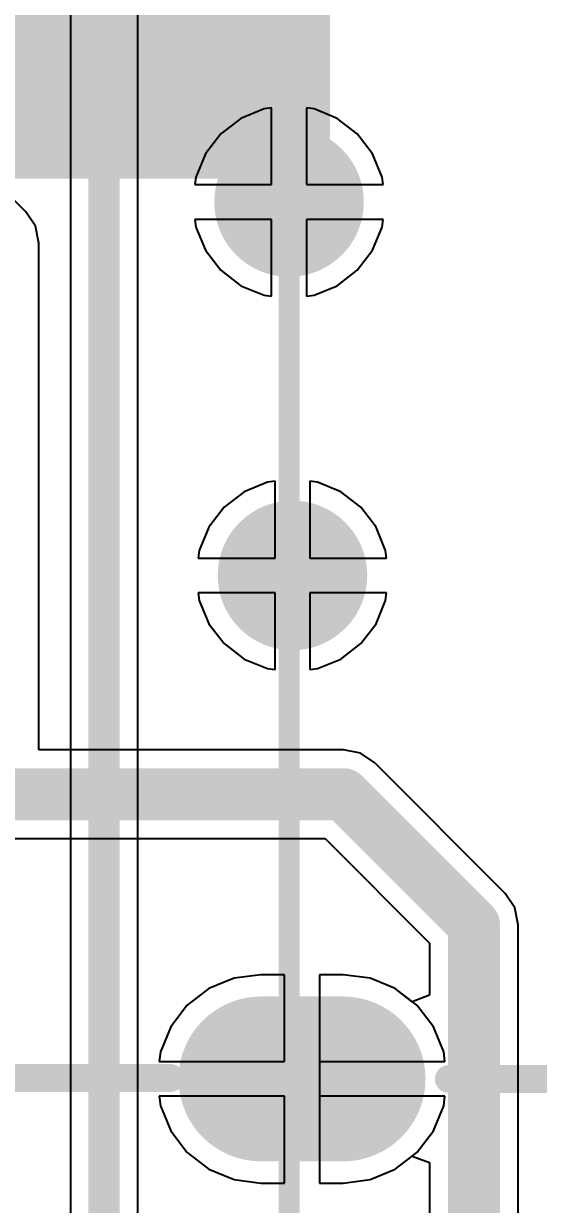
# Model space of a CAD drawing. Header units: millimetres. Extents: x -0.78 to 0.93, y -0.37 to 1.4.
# Drawn here: x 0.5782 to 0.7262, y 0.3822 to 0.7216 of the extents above; entities that cross this region are included whole.
import ezdxf

# ---------------------------------------------------------------- set-up
doc = ezdxf.new("R2010")
doc.units = ezdxf.units.MM
doc.header["$MEASUREMENT"] = 0
for name, color, linetype in [('BottomLayer', 5, 'Continuous'), ('BottomOverlay', 54, 'Continuous'), ('BottomSolder', 6, 'Continuous'), ('PadHoleLayer', 156, 'Continuous'), ('TopLayer', 1, 'Continuous'), ('TopOverlay', 2, 'Continuous'), ('TopSolder', 216, 'Continuous'), ('ViaHoleLayer', 16, 'Continuous')]:
    doc.layers.add(name, color=color, linetype=linetype)

# ---------------------------------------------------------------- blocks, each defined once
blk = doc.blocks.new('T____C_B_30')
at = {"layer": 'BottomLayer'}
h = blk.add_hatch(color=5, dxfattribs=at)
edge = h.paths.add_edge_path()
edge.add_arc((0.1061, -0.17028), 0.01969, 270, 450)
edge.add_line((0.1061, -0.15059), (0.08248, -0.15059))
edge.add_arc((0.08248, -0.17028), 0.01969, 90, 270)
edge.add_line((0.08248, -0.18996), (0.1061, -0.18996))
at = {"layer": 'BottomSolder'}
h = blk.add_hatch(color=6, dxfattribs=at)
edge = h.paths.add_edge_path()
edge.add_arc((0.1061, -0.17028), 0.02369, 270, 450)
edge.add_line((0.1061, -0.14659), (0.08248, -0.14659))
edge.add_arc((0.08248, -0.17028), 0.02369, 90, 270)
edge.add_line((0.08248, -0.19396), (0.1061, -0.19396))
at = {"layer": 'PadHoleLayer'}
h = blk.add_hatch(color=156, dxfattribs=at)
edge = h.paths.add_edge_path()
edge.add_arc((0.1061, -0.17028), 0.01181, 270, 450)
edge.add_line((0.1061, -0.15846), (0.08248, -0.15846))
edge.add_arc((0.08248, -0.17028), 0.01181, 90, 270)
edge.add_line((0.08248, -0.18209), (0.1061, -0.18209))
at = {"layer": 'TopLayer'}
h = blk.add_hatch(color=1, dxfattribs=at)
edge = h.paths.add_edge_path()
edge.add_arc((0.1061, -0.17028), 0.01969, 270, 450)
edge.add_line((0.1061, -0.15059), (0.08248, -0.15059))
edge.add_arc((0.08248, -0.17028), 0.01969, 90, 270)
edge.add_line((0.08248, -0.18996), (0.1061, -0.18996))
at = {"layer": 'TopSolder'}
h = blk.add_hatch(color=216, dxfattribs=at)
edge = h.paths.add_edge_path()
edge.add_arc((0.1061, -0.17028), 0.02369, 270, 450)
edge.add_line((0.1061, -0.14659), (0.08248, -0.14659))
edge.add_arc((0.08248, -0.17028), 0.02369, 90, 270)
edge.add_line((0.08248, -0.19396), (0.1061, -0.19396))
at = {"layer": 'BottomOverlay', "const_width": 0.008}
for points in [[(-0.01352, -0.17), (0.05648, -0.17)], [(0.13648, -0.17028), (0.19665, -0.17028)]]:
    blk.add_lwpolyline(points, dxfattribs=at)
at = {"layer": 'BottomOverlay', "const_width": 0.004}
for points in [[(0.05448, -0.17, 1), (0.05848, -0.17, 1)], [(0.13448, -0.17028, 1), (0.13848, -0.17028, 1)]]:
    blk.add_lwpolyline(points, format="xyb", close=True, dxfattribs=at)
blk = doc.blocks.new('1_69_OLED_38')
at = {"layer": 'TopOverlay', "const_width": 0.006}
blk.add_lwpolyline([(0.65456, -0.25502), (0.65456, 0.80262)], dxfattribs=at)

msp = doc.modelspace()

# ---------------------------------------------------------------- hatches: boundary and pattern name
at = {"layer": 'BottomLayer'}
h = msp.add_hatch(color=5, dxfattribs=at)
edge = h.paths.add_edge_path()
edge.add_arc((0.65453, 0.67028), 0.0175, 0, 360)
h = msp.add_hatch(color=5, dxfattribs=at)
edge = h.paths.add_edge_path()
edge.add_arc((0.65551, 0.56299), 0.0175, 0, 360)
at = {"layer": 'BottomSolder'}
h = msp.add_hatch(color=6, dxfattribs=at)
edge = h.paths.add_edge_path()
edge.add_arc((0.65453, 0.67028), 0.0215, 0, 360)
h = msp.add_hatch(color=6, dxfattribs=at)
edge = h.paths.add_edge_path()
edge.add_arc((0.65551, 0.56299), 0.0215, 0, 360)
at = {"layer": 'TopLayer'}
h = msp.add_hatch(color=1, dxfattribs=at)
edge = h.paths.add_edge_path()
edge.add_arc((0.65453, 0.67028), 0.0175, 0, 360)
h = msp.add_hatch(color=1, dxfattribs=at)
edge = h.paths.add_edge_path()
edge.add_arc((0.65551, 0.56299), 0.0175, 0, 360)
at = {"layer": 'TopSolder'}
h = msp.add_hatch(color=216, dxfattribs=at)
edge = h.paths.add_edge_path()
edge.add_arc((0.65453, 0.67028), 0.0215, 0, 360)
h = msp.add_hatch(color=216, dxfattribs=at)
edge = h.paths.add_edge_path()
edge.add_arc((0.65551, 0.56299), 0.0215, 0, 360)
at = {"layer": 'ViaHoleLayer'}
h = msp.add_hatch(color=16, dxfattribs=at)
edge = h.paths.add_edge_path()
edge.add_arc((0.65453, 0.67028), 0.01, 0, 360)
h = msp.add_hatch(color=16, dxfattribs=at)
edge = h.paths.add_edge_path()
edge.add_arc((0.65551, 0.56299), 0.01, 0, 360)

# ---------------------------------------------------------------- linework, layer by layer
at = {"layer": 'BottomLayer'}
for p, q in [((0.64735, 0.69707), (0.64066, 0.6943)), ((0.64953, 0.69735), (0.64735, 0.69707)), ((0.64953, 0.67528), (0.64953, 0.69735)), ((0.66171, 0.69707), (0.65953, 0.69735)), ((0.65953, 0.69735), (0.65953, 0.67528)), ((0.6684, 0.6943), (0.66171, 0.69707)), ((0.64066, 0.6943), (0.63491, 0.68989)), ((0.67414, 0.68989), (0.6684, 0.6943)), ((0.63491, 0.68989), (0.63051, 0.68414)), ((0.67855, 0.68414), (0.67414, 0.68989)), ((0.57889, 0.66748), (0.56029, 0.68608)), ((0.63051, 0.68414), (0.62774, 0.67745)), ((0.68132, 0.67745), (0.67855, 0.68414)), ((0.62774, 0.67745), (0.62745, 0.67528)), ((0.62745, 0.67528), (0.64953, 0.67528)), ((0.65953, 0.67528), (0.68161, 0.67528)), ((0.68161, 0.67528), (0.68132, 0.67745)), ((0.58166, 0.66334), (0.57889, 0.66748)), ((0.64953, 0.66528), (0.62745, 0.66528)), ((0.62745, 0.66528), (0.62774, 0.6631)), ((0.64953, 0.6432), (0.64953, 0.66528)), ((0.68161, 0.66528), (0.65953, 0.66528)), ((0.65953, 0.66528), (0.65953, 0.6432)), ((0.68132, 0.6631), (0.68161, 0.66528)), ((0.58263, 0.65846), (0.58166, 0.66334)), ((0.62774, 0.6631), (0.63051, 0.65641)), ((0.67855, 0.65641), (0.68132, 0.6631)), ((0.58263, 0.51284), (0.58263, 0.65846)), ((0.63051, 0.65641), (0.63491, 0.65066)), ((0.67414, 0.65066), (0.67855, 0.65641)), ((0.63491, 0.65066), (0.64066, 0.64625)), ((0.6684, 0.64625), (0.67414, 0.65066)), ((0.64066, 0.64625), (0.64735, 0.64348)), ((0.66171, 0.64348), (0.6684, 0.64625)), ((0.64735, 0.64348), (0.64953, 0.6432)), ((0.65953, 0.6432), (0.66171, 0.64348)), ((0.64164, 0.58701), (0.6359, 0.58261)), ((0.64833, 0.58978), (0.64164, 0.58701)), ((0.65051, 0.59007), (0.64833, 0.58978)), ((0.65051, 0.56799), (0.65051, 0.59007)), ((0.66269, 0.58978), (0.66051, 0.59007)), ((0.66051, 0.59007), (0.66051, 0.56799)), ((0.66938, 0.58701), (0.66269, 0.58978)), ((0.67512, 0.58261), (0.66938, 0.58701)), ((0.6359, 0.58261), (0.63149, 0.57686)), ((0.67953, 0.57686), (0.67512, 0.58261)), ((0.63149, 0.57686), (0.62872, 0.57017)), ((0.6823, 0.57017), (0.67953, 0.57686)), ((0.62872, 0.57017), (0.62843, 0.56799)), ((0.68259, 0.56799), (0.6823, 0.57017)), ((0.62843, 0.56799), (0.65051, 0.56799)), ((0.66051, 0.56799), (0.68259, 0.56799)), ((0.65051, 0.55799), (0.62843, 0.55799)), ((0.62843, 0.55799), (0.62872, 0.55581)), ((0.65051, 0.53591), (0.65051, 0.55799)), ((0.68259, 0.55799), (0.66051, 0.55799)), ((0.66051, 0.55799), (0.66051, 0.53591)), ((0.6823, 0.55581), (0.68259, 0.55799)), ((0.62872, 0.55581), (0.63149, 0.54912)), ((0.67953, 0.54912), (0.6823, 0.55581)), ((0.63149, 0.54912), (0.6359, 0.54338)), ((0.67512, 0.54338), (0.67953, 0.54912)), ((0.6359, 0.54338), (0.64164, 0.53897)), ((0.66938, 0.53897), (0.67512, 0.54338)), ((0.64164, 0.53897), (0.64833, 0.5362)), ((0.64833, 0.5362), (0.65051, 0.53591)), ((0.66051, 0.53591), (0.66269, 0.5362)), ((0.66269, 0.5362), (0.66938, 0.53897)), ((0.67018, 0.51284), (0.58263, 0.51284)), ((0.67505, 0.51187), (0.67018, 0.51284)), ((0.67919, 0.50911), (0.67505, 0.51187)), ((0.71669, 0.47161), (0.67919, 0.50911)), ((0.53879, 0.48735), (0.6649, 0.48735)), ((0.6649, 0.48735), (0.69493, 0.45732)), ((0.71945, 0.46748), (0.71669, 0.47161)), ((0.72042, 0.4626), (0.71945, 0.46748)), ((0.72042, 0.21527), (0.72042, 0.4626)), ((0.69493, 0.45732), (0.69493, 0.44234)), ((0.64646, 0.44825), (0.63871, 0.44723)), ((0.65327, 0.44825), (0.64646, 0.44825)), ((0.65327, 0.42331), (0.65327, 0.44825)), ((0.67008, 0.44825), (0.66327, 0.44825)), ((0.66327, 0.44825), (0.66327, 0.41831)), ((0.67783, 0.44723), (0.67008, 0.44825)), ((0.63871, 0.44723), (0.63149, 0.44424)), ((0.68505, 0.44424), (0.67783, 0.44723)), ((0.63149, 0.44424), (0.62529, 0.43948)), ((0.68993, 0.44049), (0.68505, 0.44424)), ((0.69493, 0.44234), (0.68993, 0.44049)), ((0.62529, 0.43948), (0.62053, 0.43328)), ((0.62053, 0.43328), (0.61754, 0.42606)), ((0.61754, 0.42606), (0.61717, 0.42331)), ((0.61717, 0.42331), (0.65327, 0.42331)), ((0.66327, 0.41831), (0.66327, 0.38837)), ((0.65327, 0.41331), (0.61717, 0.41331)), ((0.61717, 0.41331), (0.61754, 0.41056)), ((0.65327, 0.38837), (0.65327, 0.41331)), ((0.61754, 0.41056), (0.62053, 0.40334)), ((0.62053, 0.40334), (0.62529, 0.39714)), ((0.62529, 0.39714), (0.63149, 0.39238)), ((0.68505, 0.39238), (0.68993, 0.39612)), ((0.68993, 0.39612), (0.69493, 0.39427)), ((0.69493, 0.39427), (0.69493, 0.22055)), ((0.63149, 0.39238), (0.63871, 0.38939)), ((0.67783, 0.38939), (0.68505, 0.39238)), ((0.63871, 0.38939), (0.64646, 0.38837)), ((0.64646, 0.38837), (0.65327, 0.38837)), ((0.66327, 0.38837), (0.67008, 0.38837)), ((0.67008, 0.38837), (0.67783, 0.38939))]:
    msp.add_line(p, q, dxfattribs=at)
at = {"layer": 'BottomLayer', "const_width": 0.015}
for points in [[(0.5689, 0.5001), (0.67018, 0.5001)], [(0.67018, 0.5001), (0.70768, 0.4626)], [(0.70768, 0.21527), (0.70768, 0.4626)]]:
    msp.add_lwpolyline(points, dxfattribs=at)
at = {"layer": 'BottomLayer', "const_width": 0.0075}
for points in [[(0.66643, 0.5001, 1), (0.67393, 0.5001, 1)], [(0.66643, 0.5001, 1), (0.67393, 0.5001, 1)], [(0.70393, 0.4626, 1), (0.71143, 0.4626, 1)], [(0.70393, 0.4626, 1), (0.71143, 0.4626, 1)]]:
    msp.add_lwpolyline(points, format="xyb", close=True, dxfattribs=at)
at = {"layer": 'TopLayer'}
for p, q in [((0.61106, 0.3718), (0.61106, 0.76673)), ((0.59169, 0.76272), (0.59169, 0.3718)), ((0.64735, 0.69707), (0.64066, 0.6943)), ((0.64953, 0.69735), (0.64735, 0.69707)), ((0.64953, 0.67528), (0.64953, 0.69735)), ((0.66171, 0.69707), (0.65953, 0.69735)), ((0.65953, 0.69735), (0.65953, 0.67528)), ((0.6684, 0.6943), (0.66171, 0.69707)), ((0.64066, 0.6943), (0.63491, 0.68989)), ((0.67414, 0.68989), (0.6684, 0.6943)), ((0.63491, 0.68989), (0.63051, 0.68414)), ((0.67855, 0.68414), (0.67414, 0.68989)), ((0.63051, 0.68414), (0.62774, 0.67745)), ((0.68132, 0.67745), (0.67855, 0.68414)), ((0.62774, 0.67745), (0.62745, 0.67528)), ((0.62745, 0.67528), (0.64953, 0.67528)), ((0.65953, 0.67528), (0.68161, 0.67528)), ((0.68161, 0.67528), (0.68132, 0.67745)), ((0.64953, 0.66528), (0.62745, 0.66528)), ((0.62745, 0.66528), (0.62774, 0.6631)), ((0.64953, 0.6432), (0.64953, 0.66528)), ((0.68161, 0.66528), (0.65953, 0.66528)), ((0.65953, 0.66528), (0.65953, 0.6432)), ((0.68132, 0.6631), (0.68161, 0.66528)), ((0.62774, 0.6631), (0.63051, 0.65641)), ((0.67855, 0.65641), (0.68132, 0.6631)), ((0.63051, 0.65641), (0.63491, 0.65066)), ((0.67414, 0.65066), (0.67855, 0.65641)), ((0.63491, 0.65066), (0.64066, 0.64625)), ((0.6684, 0.64625), (0.67414, 0.65066)), ((0.64066, 0.64625), (0.64735, 0.64348)), ((0.66171, 0.64348), (0.6684, 0.64625)), ((0.64735, 0.64348), (0.64953, 0.6432)), ((0.65953, 0.6432), (0.66171, 0.64348)), ((0.64164, 0.58701), (0.6359, 0.58261)), ((0.64833, 0.58978), (0.64164, 0.58701)), ((0.65051, 0.59007), (0.64833, 0.58978)), ((0.65051, 0.56799), (0.65051, 0.59007)), ((0.66269, 0.58978), (0.66051, 0.59007)), ((0.66051, 0.59007), (0.66051, 0.56799)), ((0.66938, 0.58701), (0.66269, 0.58978)), ((0.67512, 0.58261), (0.66938, 0.58701)), ((0.6359, 0.58261), (0.63149, 0.57686)), ((0.67953, 0.57686), (0.67512, 0.58261)), ((0.63149, 0.57686), (0.62872, 0.57017)), ((0.6823, 0.57017), (0.67953, 0.57686)), ((0.62872, 0.57017), (0.62843, 0.56799)), ((0.68259, 0.56799), (0.6823, 0.57017)), ((0.62843, 0.56799), (0.65051, 0.56799)), ((0.66051, 0.56799), (0.68259, 0.56799)), ((0.65051, 0.55799), (0.62843, 0.55799)), ((0.62843, 0.55799), (0.62872, 0.55581)), ((0.65051, 0.53591), (0.65051, 0.55799)), ((0.68259, 0.55799), (0.66051, 0.55799)), ((0.66051, 0.55799), (0.66051, 0.53591)), ((0.6823, 0.55581), (0.68259, 0.55799)), ((0.62872, 0.55581), (0.63149, 0.54912)), ((0.67953, 0.54912), (0.6823, 0.55581)), ((0.63149, 0.54912), (0.6359, 0.54338)), ((0.67512, 0.54338), (0.67953, 0.54912)), ((0.6359, 0.54338), (0.64164, 0.53897)), ((0.66938, 0.53897), (0.67512, 0.54338)), ((0.64164, 0.53897), (0.64833, 0.5362)), ((0.64833, 0.5362), (0.65051, 0.53591)), ((0.66051, 0.53591), (0.66269, 0.5362)), ((0.66269, 0.5362), (0.66938, 0.53897)), ((0.64646, 0.44825), (0.63871, 0.44723)), ((0.65327, 0.44825), (0.64646, 0.44825)), ((0.65327, 0.42331), (0.65327, 0.44825)), ((0.67008, 0.44825), (0.66327, 0.44825)), ((0.66327, 0.44825), (0.66327, 0.42331)), ((0.67783, 0.44723), (0.67008, 0.44825)), ((0.63871, 0.44723), (0.63149, 0.44424)), ((0.68505, 0.44424), (0.67783, 0.44723)), ((0.63149, 0.44424), (0.62529, 0.43948)), ((0.69125, 0.43948), (0.68505, 0.44424)), ((0.62529, 0.43948), (0.62053, 0.43328)), ((0.69601, 0.43328), (0.69125, 0.43948)), ((0.62053, 0.43328), (0.61754, 0.42606)), ((0.699, 0.42606), (0.69601, 0.43328)), ((0.61754, 0.42606), (0.61717, 0.42331)), ((0.69936, 0.42331), (0.699, 0.42606)), ((0.61717, 0.42331), (0.65327, 0.42331)), ((0.66327, 0.42331), (0.69936, 0.42331)), ((0.65327, 0.41331), (0.61717, 0.41331)), ((0.61717, 0.41331), (0.61754, 0.41056)), ((0.65327, 0.38837), (0.65327, 0.41331)), ((0.69936, 0.41331), (0.66327, 0.41331)), ((0.66327, 0.41331), (0.66327, 0.38837)), ((0.699, 0.41056), (0.69936, 0.41331)), ((0.61754, 0.41056), (0.62053, 0.40334)), ((0.69601, 0.40334), (0.699, 0.41056)), ((0.62053, 0.40334), (0.62529, 0.39714)), ((0.69125, 0.39714), (0.69601, 0.40334)), ((0.62529, 0.39714), (0.63149, 0.39238)), ((0.68505, 0.39238), (0.69125, 0.39714)), ((0.63149, 0.39238), (0.63871, 0.38939)), ((0.67783, 0.38939), (0.68505, 0.39238)), ((0.63871, 0.38939), (0.64646, 0.38837)), ((0.64646, 0.38837), (0.65327, 0.38837)), ((0.66327, 0.38837), (0.67008, 0.38837)), ((0.67008, 0.38837), (0.67783, 0.38939))]:
    msp.add_line(p, q, dxfattribs=at)
at = {"layer": 'TopLayer', "const_width": 0.009}
msp.add_lwpolyline([(0.60138, 0.36024), (0.60138, 0.76673)], dxfattribs=at)

# ---------------------------------------------------------------- block references
at = {"rotation": 360}
for name, p in [('1_69_OLED_38', (0, 0.04921)), ('T____C_B_30', (0.56398, 0.58858))]:
    msp.add_blockref(name, p, dxfattribs=at)

# ---------------------------------------------------------------- texts
at = {"layer": 'TopOverlay'}
for s, height, p in [('K', 1.6, (-0.47505, -0.19635)), ('E', 1.2, (-0.25591, 0.12598))]:
    msp.add_text(s, height=height, dxfattribs=at).set_placement(p)

doc.saveas('drawing.dxf')
